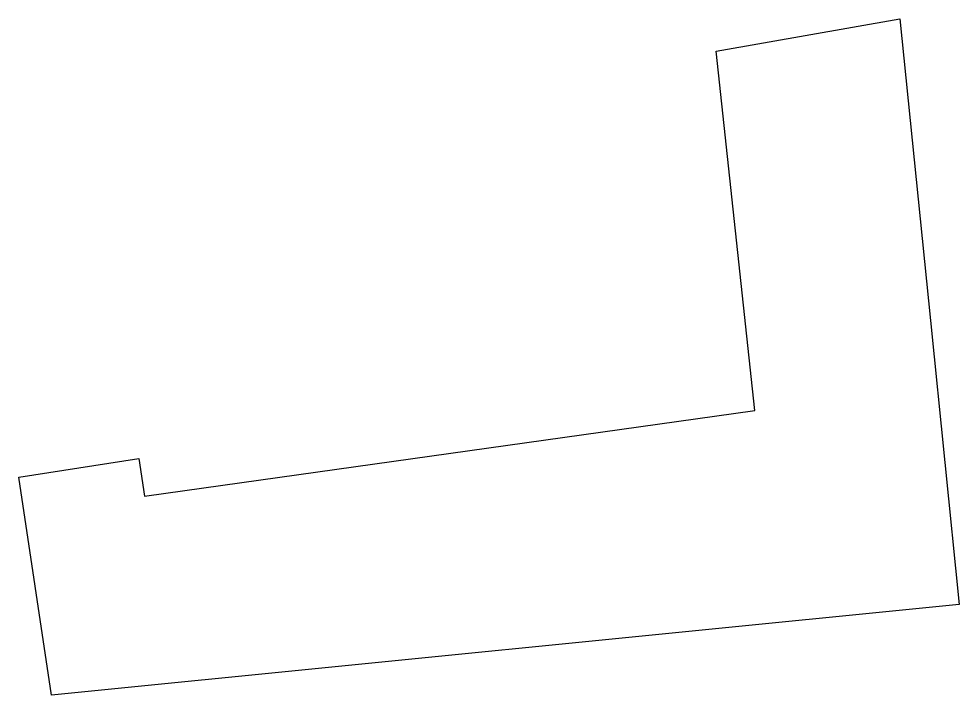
# Model space of a CAD drawing. Header units: inches. Extents: x 603280.1 to 603304.7, y 1300015.3 to 1300032.9.
import ezdxf

# ---------------------------------------------------------------- set-up
doc = ezdxf.new("R2010")
doc.units = ezdxf.units.IN
doc.header["$MEASUREMENT"] = 0

msp = doc.modelspace()

# ---------------------------------------------------------------- linework, layer by layer
at = {"color": 7, "ltscale": 0.5, "flags": 128}
msp.add_lwpolyline([(603280.136, 1300020.953), (603283.273, 1300021.442), (603283.427, 1300020.454), (603299.389, 1300022.694), (603298.378, 1300032.094), (603303.181, 1300032.941), (603303.979, 1300025.052), (603304.731, 1300017.626), (603280.995, 1300015.252), (603280.136, 1300020.953)], close=True, dxfattribs=at)

doc.saveas('drawing.dxf')
